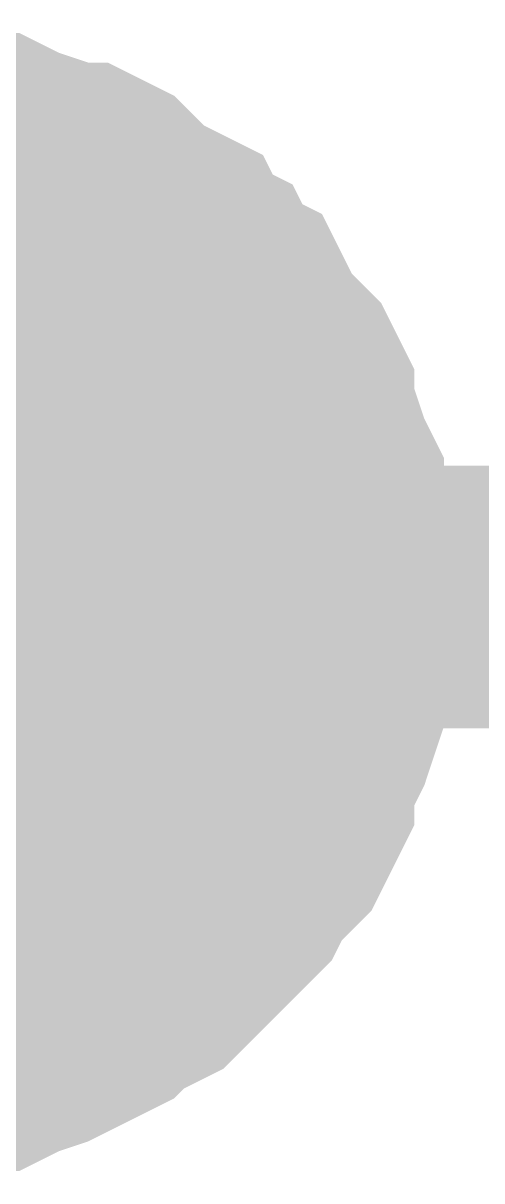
# Model space of a CAD drawing. Header units: inches. Extents: x 0 to 22.3, y 0 to 15.7.
# Drawn here: x 6.0067 to 6.0273, y 10.9735 to 11.0255 of the extents above; entities that cross this region are included whole.
import ezdxf

# ---------------------------------------------------------------- set-up
doc = ezdxf.new("R2010")
doc.units = ezdxf.units.IN
doc.header["$MEASUREMENT"] = 0
doc.layers.add('Sheet', color=255, linetype='Continuous')

msp = doc.modelspace()

# ---------------------------------------------------------------- linework, layer by layer
at = {"layer": 'Sheet'}
for points in [[(6.000242, 11.019614, 0.0118, 0.0118, 0), (6.001126, 11.019614, 0.0118, 0.0118, 0), (6.002452, 11.019614, 0.0118, 0.0118, 0), (6.003336, 11.019172, 0.0118, 0.0118, 0), (6.00422, 11.019172, 0.0118, 0.0118, 0), (6.005104, 11.019172, 0.0118, 0.0118, 0), (6.005988, 11.01873, 0.0118, 0.0118, 0), (6.007314, 11.018288, 0.0118, 0.0118, 0), (6.008199, 11.017846, 0.0118, 0.0118, 0), (6.009083, 11.017846, 0.0118, 0.0118, 0), (6.009967, 11.017404, 0.0118, 0.0118, 0), (6.010409, 11.016962, 0.0118, 0.0118, 0), (6.011293, 11.016078, 0.0118, 0.0118, 0), (6.012177, 11.015636, 0.0118, 0.0118, 0), (6.013061, 11.015194, 0.0118, 0.0118, 0), (6.013503, 11.01431, 0.0118, 0.0118, 0), (6.014387, 11.013868, 0.0118, 0.0118, 0), (6.014829, 11.012984, 0.0118, 0.0118, 0), (6.015713, 11.012542, 0.0118, 0.0118, 0), (6.016155, 11.011658, 0.0118, 0.0118, 0), (6.016597, 11.010774, 0.0118, 0.0118, 0), (6.017481, 11.00989, 0.0118, 0.0118, 0), (6.017923, 11.009448, 0.0118, 0.0118, 0), (6.018365, 11.008564, 0.0118, 0.0118, 0), (6.018365, 11.00768, 0.0118, 0.0118, 0), (6.018807, 11.006796, 0.0118, 0.0118, 0), (6.01925, 11.00547, 0.0118, 0.0118, 0), (6.019692, 11.004586, 0.0118, 0.0118, 0), (6.019692, 11.003702, 0.0118, 0.0118, 0), (6.019692, 11.002818, 0.0118, 0.0118, 0), (6.020134, 11.001934, 0.0118, 0.0118, 0), (6.020134, 11.000608, 0.0118, 0.0118, 0), (6.020134, 10.999724, 0.0118, 0.0118, 0)], [(6.000242, 11.019614, 0.0118, 0.0118, 0), (6.001126, 11.019614, 0.0118, 0.0118, 0), (6.002452, 11.019614, 0.0118, 0.0118, 0), (6.003336, 11.019172, 0.0118, 0.0118, 0), (6.00422, 11.019172, 0.0118, 0.0118, 0), (6.005104, 11.019172, 0.0118, 0.0118, 0), (6.005988, 11.01873, 0.0118, 0.0118, 0), (6.007314, 11.018288, 0.0118, 0.0118, 0), (6.008199, 11.017846, 0.0118, 0.0118, 0), (6.009083, 11.017846, 0.0118, 0.0118, 0), (6.009967, 11.017404, 0.0118, 0.0118, 0), (6.010409, 11.016962, 0.0118, 0.0118, 0), (6.011293, 11.016078, 0.0118, 0.0118, 0), (6.012177, 11.015636, 0.0118, 0.0118, 0), (6.013061, 11.015194, 0.0118, 0.0118, 0), (6.013503, 11.01431, 0.0118, 0.0118, 0), (6.014387, 11.013868, 0.0118, 0.0118, 0), (6.014829, 11.012984, 0.0118, 0.0118, 0), (6.015713, 11.012542, 0.0118, 0.0118, 0), (6.016155, 11.011658, 0.0118, 0.0118, 0), (6.016597, 11.010774, 0.0118, 0.0118, 0), (6.017481, 11.00989, 0.0118, 0.0118, 0), (6.017923, 11.009448, 0.0118, 0.0118, 0), (6.018365, 11.008564, 0.0118, 0.0118, 0), (6.018365, 11.00768, 0.0118, 0.0118, 0), (6.018807, 11.006796, 0.0118, 0.0118, 0), (6.01925, 11.00547, 0.0118, 0.0118, 0), (6.019692, 11.004586, 0.0118, 0.0118, 0), (6.019692, 11.003702, 0.0118, 0.0118, 0), (6.019692, 11.002818, 0.0118, 0.0118, 0), (6.020134, 11.001934, 0.0118, 0.0118, 0), (6.020134, 11.000608, 0.0118, 0.0118, 0), (6.020134, 10.999724, 0.0118, 0.0118, 0)], [(6.000242, 11.019614, 0.0118, 0.0118, 0), (6.001126, 11.019614, 0.0118, 0.0118, 0), (6.002452, 11.019614, 0.0118, 0.0118, 0), (6.003336, 11.019172, 0.0118, 0.0118, 0), (6.00422, 11.019172, 0.0118, 0.0118, 0), (6.005104, 11.019172, 0.0118, 0.0118, 0), (6.005988, 11.01873, 0.0118, 0.0118, 0), (6.007314, 11.018288, 0.0118, 0.0118, 0), (6.008199, 11.017846, 0.0118, 0.0118, 0), (6.009083, 11.017846, 0.0118, 0.0118, 0), (6.009967, 11.017404, 0.0118, 0.0118, 0), (6.010409, 11.016962, 0.0118, 0.0118, 0), (6.011293, 11.016078, 0.0118, 0.0118, 0), (6.012177, 11.015636, 0.0118, 0.0118, 0), (6.013061, 11.015194, 0.0118, 0.0118, 0), (6.013503, 11.01431, 0.0118, 0.0118, 0), (6.014387, 11.013868, 0.0118, 0.0118, 0), (6.014829, 11.012984, 0.0118, 0.0118, 0), (6.015713, 11.012542, 0.0118, 0.0118, 0), (6.016155, 11.011658, 0.0118, 0.0118, 0), (6.016597, 11.010774, 0.0118, 0.0118, 0), (6.017481, 11.00989, 0.0118, 0.0118, 0), (6.017923, 11.009448, 0.0118, 0.0118, 0), (6.018365, 11.008564, 0.0118, 0.0118, 0), (6.018365, 11.00768, 0.0118, 0.0118, 0), (6.018807, 11.006796, 0.0118, 0.0118, 0), (6.01925, 11.00547, 0.0118, 0.0118, 0), (6.019692, 11.004586, 0.0118, 0.0118, 0), (6.019692, 11.003702, 0.0118, 0.0118, 0), (6.019692, 11.002818, 0.0118, 0.0118, 0), (6.020134, 11.001934, 0.0118, 0.0118, 0), (6.020134, 11.000608, 0.0118, 0.0118, 0), (6.020134, 10.999724, 0.0118, 0.0118, 0)], [(6.000242, 11.019614, 0.0118, 0.0118, 0), (6.001126, 11.019614, 0.0118, 0.0118, 0), (6.002452, 11.019614, 0.0118, 0.0118, 0), (6.003336, 11.019172, 0.0118, 0.0118, 0), (6.00422, 11.019172, 0.0118, 0.0118, 0), (6.005104, 11.019172, 0.0118, 0.0118, 0), (6.005988, 11.01873, 0.0118, 0.0118, 0), (6.007314, 11.018288, 0.0118, 0.0118, 0), (6.008199, 11.017846, 0.0118, 0.0118, 0), (6.009083, 11.017846, 0.0118, 0.0118, 0), (6.009967, 11.017404, 0.0118, 0.0118, 0), (6.010409, 11.016962, 0.0118, 0.0118, 0), (6.011293, 11.016078, 0.0118, 0.0118, 0), (6.012177, 11.015636, 0.0118, 0.0118, 0), (6.013061, 11.015194, 0.0118, 0.0118, 0), (6.013503, 11.01431, 0.0118, 0.0118, 0), (6.014387, 11.013868, 0.0118, 0.0118, 0), (6.014829, 11.012984, 0.0118, 0.0118, 0), (6.015713, 11.012542, 0.0118, 0.0118, 0), (6.016155, 11.011658, 0.0118, 0.0118, 0), (6.016597, 11.010774, 0.0118, 0.0118, 0), (6.017481, 11.00989, 0.0118, 0.0118, 0), (6.017923, 11.009448, 0.0118, 0.0118, 0), (6.018365, 11.008564, 0.0118, 0.0118, 0), (6.018365, 11.00768, 0.0118, 0.0118, 0), (6.018807, 11.006796, 0.0118, 0.0118, 0), (6.01925, 11.00547, 0.0118, 0.0118, 0), (6.019692, 11.004586, 0.0118, 0.0118, 0), (6.019692, 11.003702, 0.0118, 0.0118, 0), (6.019692, 11.002818, 0.0118, 0.0118, 0), (6.020134, 11.001934, 0.0118, 0.0118, 0), (6.020134, 11.000608, 0.0118, 0.0118, 0), (6.020134, 10.999724, 0.0118, 0.0118, 0)], [(6.00422, 11.019172, 0.0039, 0.0039, 0), (6.005104, 11.019172, 0.0039, 0.0039, 0), (6.005988, 11.01873, 0.0039, 0.0039, 0), (6.007314, 11.018288, 0.0039, 0.0039, 0), (6.008199, 11.017846, 0.0039, 0.0039, 0), (6.009083, 11.017846, 0.0039, 0.0039, 0), (6.009967, 11.017404, 0.0039, 0.0039, 0), (6.010409, 11.016962, 0.0039, 0.0039, 0), (6.011293, 11.016078, 0.0039, 0.0039, 0), (6.012177, 11.015636, 0.0039, 0.0039, 0), (6.013061, 11.015194, 0.0039, 0.0039, 0), (6.013503, 11.01431, 0.0039, 0.0039, 0), (6.014387, 11.013868, 0.0039, 0.0039, 0), (6.014829, 11.012984, 0.0039, 0.0039, 0), (6.015713, 11.012542, 0.0039, 0.0039, 0), (6.016155, 11.011658, 0.0039, 0.0039, 0), (6.016597, 11.010774, 0.0039, 0.0039, 0), (6.017481, 11.00989, 0.0039, 0.0039, 0), (6.017923, 11.009448, 0.0039, 0.0039, 0), (6.018365, 11.008564, 0.0039, 0.0039, 0), (6.018365, 11.00768, 0.0039, 0.0039, 0), (6.018807, 11.006796, 0.0039, 0.0039, 0), (6.01925, 11.00547, 0.0039, 0.0039, 0), (6.019692, 11.004586, 0.0039, 0.0039, 0), (6.019692, 11.003702, 0.0039, 0.0039, 0), (6.019692, 11.002818, 0.0039, 0.0039, 0), (6.020134, 11.001934, 0.0039, 0.0039, 0), (6.020134, 11.000608, 0.0039, 0.0039, 0), (6.020134, 10.999724, 0.0039, 0.0039, 0)], [(6.00422, 11.019172, 0.0039, 0.0039, 0), (6.005104, 11.019172, 0.0039, 0.0039, 0), (6.005988, 11.01873, 0.0039, 0.0039, 0), (6.007314, 11.018288, 0.0039, 0.0039, 0), (6.008199, 11.017846, 0.0039, 0.0039, 0), (6.009083, 11.017846, 0.0039, 0.0039, 0), (6.009967, 11.017404, 0.0039, 0.0039, 0), (6.010409, 11.016962, 0.0039, 0.0039, 0), (6.011293, 11.016078, 0.0039, 0.0039, 0), (6.012177, 11.015636, 0.0039, 0.0039, 0), (6.013061, 11.015194, 0.0039, 0.0039, 0), (6.013503, 11.01431, 0.0039, 0.0039, 0), (6.014387, 11.013868, 0.0039, 0.0039, 0), (6.014829, 11.012984, 0.0039, 0.0039, 0), (6.015713, 11.012542, 0.0039, 0.0039, 0), (6.016155, 11.011658, 0.0039, 0.0039, 0), (6.016597, 11.010774, 0.0039, 0.0039, 0), (6.017481, 11.00989, 0.0039, 0.0039, 0), (6.017923, 11.009448, 0.0039, 0.0039, 0), (6.018365, 11.008564, 0.0039, 0.0039, 0), (6.018365, 11.00768, 0.0039, 0.0039, 0), (6.018807, 11.006796, 0.0039, 0.0039, 0), (6.01925, 11.00547, 0.0039, 0.0039, 0), (6.019692, 11.004586, 0.0039, 0.0039, 0), (6.019692, 11.003702, 0.0039, 0.0039, 0), (6.019692, 11.002818, 0.0039, 0.0039, 0), (6.020134, 11.001934, 0.0039, 0.0039, 0), (6.020134, 11.000608, 0.0039, 0.0039, 0), (6.020134, 10.999724, 0.0039, 0.0039, 0)], [(6.00422, 11.019172, 0.0039, 0.0039, 0), (6.005104, 11.019172, 0.0039, 0.0039, 0), (6.005988, 11.01873, 0.0039, 0.0039, 0), (6.007314, 11.018288, 0.0039, 0.0039, 0), (6.008199, 11.017846, 0.0039, 0.0039, 0), (6.009083, 11.017846, 0.0039, 0.0039, 0), (6.009967, 11.017404, 0.0039, 0.0039, 0), (6.010409, 11.016962, 0.0039, 0.0039, 0), (6.011293, 11.016078, 0.0039, 0.0039, 0), (6.012177, 11.015636, 0.0039, 0.0039, 0), (6.013061, 11.015194, 0.0039, 0.0039, 0), (6.013503, 11.01431, 0.0039, 0.0039, 0), (6.014387, 11.013868, 0.0039, 0.0039, 0), (6.014829, 11.012984, 0.0039, 0.0039, 0), (6.015713, 11.012542, 0.0039, 0.0039, 0), (6.016155, 11.011658, 0.0039, 0.0039, 0), (6.016597, 11.010774, 0.0039, 0.0039, 0), (6.017481, 11.00989, 0.0039, 0.0039, 0), (6.017923, 11.009448, 0.0039, 0.0039, 0), (6.018365, 11.008564, 0.0039, 0.0039, 0), (6.018365, 11.00768, 0.0039, 0.0039, 0), (6.018807, 11.006796, 0.0039, 0.0039, 0), (6.01925, 11.00547, 0.0039, 0.0039, 0), (6.019692, 11.004586, 0.0039, 0.0039, 0), (6.019692, 11.003702, 0.0039, 0.0039, 0), (6.019692, 11.002818, 0.0039, 0.0039, 0), (6.020134, 11.001934, 0.0039, 0.0039, 0), (6.020134, 11.000608, 0.0039, 0.0039, 0), (6.020134, 10.999724, 0.0039, 0.0039, 0)], [(6.00422, 11.019172, 0.0039, 0.0039, 0), (6.005104, 11.019172, 0.0039, 0.0039, 0), (6.005988, 11.01873, 0.0039, 0.0039, 0), (6.007314, 11.018288, 0.0039, 0.0039, 0), (6.008199, 11.017846, 0.0039, 0.0039, 0), (6.009083, 11.017846, 0.0039, 0.0039, 0), (6.009967, 11.017404, 0.0039, 0.0039, 0), (6.010409, 11.016962, 0.0039, 0.0039, 0), (6.011293, 11.016078, 0.0039, 0.0039, 0), (6.012177, 11.015636, 0.0039, 0.0039, 0), (6.013061, 11.015194, 0.0039, 0.0039, 0), (6.013503, 11.01431, 0.0039, 0.0039, 0), (6.014387, 11.013868, 0.0039, 0.0039, 0), (6.014829, 11.012984, 0.0039, 0.0039, 0), (6.015713, 11.012542, 0.0039, 0.0039, 0), (6.016155, 11.011658, 0.0039, 0.0039, 0), (6.016597, 11.010774, 0.0039, 0.0039, 0), (6.017481, 11.00989, 0.0039, 0.0039, 0), (6.017923, 11.009448, 0.0039, 0.0039, 0), (6.018365, 11.008564, 0.0039, 0.0039, 0), (6.018365, 11.00768, 0.0039, 0.0039, 0), (6.018807, 11.006796, 0.0039, 0.0039, 0), (6.01925, 11.00547, 0.0039, 0.0039, 0), (6.019692, 11.004586, 0.0039, 0.0039, 0), (6.019692, 11.003702, 0.0039, 0.0039, 0), (6.019692, 11.002818, 0.0039, 0.0039, 0), (6.020134, 11.001934, 0.0039, 0.0039, 0), (6.020134, 11.000608, 0.0039, 0.0039, 0), (6.020134, 10.999724, 0.0039, 0.0039, 0)], [(6.020134, 10.999724, 0.0118, 0.0118, 0), (6.020134, 10.99884, 0.0118, 0.0118, 0), (6.020134, 10.997514, 0.0118, 0.0118, 0), (6.019692, 10.99663, 0.0118, 0.0118, 0), (6.019692, 10.995746, 0.0118, 0.0118, 0), (6.019692, 10.994862, 0.0118, 0.0118, 0), (6.01925, 10.993536, 0.0118, 0.0118, 0), (6.018807, 10.992652, 0.0118, 0.0118, 0), (6.018365, 10.991768, 0.0118, 0.0118, 0), (6.018365, 10.990884, 0.0118, 0.0118, 0), (6.017923, 10.99, 0.0118, 0.0118, 0), (6.017481, 10.989116, 0.0118, 0.0118, 0), (6.016597, 10.988232, 0.0118, 0.0118, 0), (6.016155, 10.98779, 0.0118, 0.0118, 0), (6.015713, 10.986906, 0.0118, 0.0118, 0), (6.014829, 10.986022, 0.0118, 0.0118, 0), (6.014387, 10.98558, 0.0118, 0.0118, 0), (6.013503, 10.984696, 0.0118, 0.0118, 0), (6.013061, 10.984254, 0.0118, 0.0118, 0), (6.012177, 10.98337, 0.0118, 0.0118, 0), (6.011293, 10.982928, 0.0118, 0.0118, 0), (6.010409, 10.982486, 0.0118, 0.0118, 0), (6.009967, 10.982044, 0.0118, 0.0118, 0), (6.009083, 10.981602, 0.0118, 0.0118, 0), (6.008199, 10.98116, 0.0118, 0.0118, 0), (6.007314, 10.980718, 0.0118, 0.0118, 0), (6.005988, 10.980276, 0.0118, 0.0118, 0), (6.005104, 10.979834, 0.0118, 0.0118, 0), (6.00422, 10.979834, 0.0118, 0.0118, 0), (6.003336, 10.979834, 0.0118, 0.0118, 0), (6.002452, 10.979392, 0.0118, 0.0118, 0), (6.001126, 10.979392, 0.0118, 0.0118, 0), (6.000242, 10.979392, 0.0118, 0.0118, 0)], [(6.000242, 10.999724, 0.0118, 0.0118, 0), (6.170427, 10.999724, 0.0118, 0.0118, 0)], [(6.020134, 10.999724, 0.0118, 0.0118, 0), (6.020134, 10.99884, 0.0118, 0.0118, 0), (6.020134, 10.997514, 0.0118, 0.0118, 0), (6.019692, 10.99663, 0.0118, 0.0118, 0), (6.019692, 10.995746, 0.0118, 0.0118, 0), (6.019692, 10.994862, 0.0118, 0.0118, 0), (6.01925, 10.993536, 0.0118, 0.0118, 0), (6.018807, 10.992652, 0.0118, 0.0118, 0), (6.018365, 10.991768, 0.0118, 0.0118, 0), (6.018365, 10.990884, 0.0118, 0.0118, 0), (6.017923, 10.99, 0.0118, 0.0118, 0), (6.017481, 10.989116, 0.0118, 0.0118, 0), (6.016597, 10.988232, 0.0118, 0.0118, 0), (6.016155, 10.98779, 0.0118, 0.0118, 0), (6.015713, 10.986906, 0.0118, 0.0118, 0), (6.014829, 10.986022, 0.0118, 0.0118, 0), (6.014387, 10.98558, 0.0118, 0.0118, 0), (6.013503, 10.984696, 0.0118, 0.0118, 0), (6.013061, 10.984254, 0.0118, 0.0118, 0), (6.012177, 10.98337, 0.0118, 0.0118, 0), (6.011293, 10.982928, 0.0118, 0.0118, 0), (6.010409, 10.982486, 0.0118, 0.0118, 0), (6.009967, 10.982044, 0.0118, 0.0118, 0), (6.009083, 10.981602, 0.0118, 0.0118, 0), (6.008199, 10.98116, 0.0118, 0.0118, 0), (6.007314, 10.980718, 0.0118, 0.0118, 0), (6.005988, 10.980276, 0.0118, 0.0118, 0), (6.005104, 10.979834, 0.0118, 0.0118, 0), (6.00422, 10.979834, 0.0118, 0.0118, 0), (6.003336, 10.979834, 0.0118, 0.0118, 0), (6.002452, 10.979392, 0.0118, 0.0118, 0), (6.001126, 10.979392, 0.0118, 0.0118, 0), (6.000242, 10.979392, 0.0118, 0.0118, 0)], [(6.020134, 10.999724, 0.0118, 0.0118, 0), (6.020134, 10.99884, 0.0118, 0.0118, 0), (6.020134, 10.997514, 0.0118, 0.0118, 0), (6.019692, 10.99663, 0.0118, 0.0118, 0), (6.019692, 10.995746, 0.0118, 0.0118, 0), (6.019692, 10.994862, 0.0118, 0.0118, 0), (6.01925, 10.993536, 0.0118, 0.0118, 0), (6.018807, 10.992652, 0.0118, 0.0118, 0), (6.018365, 10.991768, 0.0118, 0.0118, 0), (6.018365, 10.990884, 0.0118, 0.0118, 0), (6.017923, 10.99, 0.0118, 0.0118, 0), (6.017481, 10.989116, 0.0118, 0.0118, 0), (6.016597, 10.988232, 0.0118, 0.0118, 0), (6.016155, 10.98779, 0.0118, 0.0118, 0), (6.015713, 10.986906, 0.0118, 0.0118, 0), (6.014829, 10.986022, 0.0118, 0.0118, 0), (6.014387, 10.98558, 0.0118, 0.0118, 0), (6.013503, 10.984696, 0.0118, 0.0118, 0), (6.013061, 10.984254, 0.0118, 0.0118, 0), (6.012177, 10.98337, 0.0118, 0.0118, 0), (6.011293, 10.982928, 0.0118, 0.0118, 0), (6.010409, 10.982486, 0.0118, 0.0118, 0), (6.009967, 10.982044, 0.0118, 0.0118, 0), (6.009083, 10.981602, 0.0118, 0.0118, 0), (6.008199, 10.98116, 0.0118, 0.0118, 0), (6.007314, 10.980718, 0.0118, 0.0118, 0), (6.005988, 10.980276, 0.0118, 0.0118, 0), (6.005104, 10.979834, 0.0118, 0.0118, 0), (6.00422, 10.979834, 0.0118, 0.0118, 0), (6.003336, 10.979834, 0.0118, 0.0118, 0), (6.002452, 10.979392, 0.0118, 0.0118, 0), (6.001126, 10.979392, 0.0118, 0.0118, 0), (6.000242, 10.979392, 0.0118, 0.0118, 0)], [(6.020134, 10.999724, 0.0118, 0.0118, 0), (6.020134, 10.99884, 0.0118, 0.0118, 0), (6.020134, 10.997514, 0.0118, 0.0118, 0), (6.019692, 10.99663, 0.0118, 0.0118, 0), (6.019692, 10.995746, 0.0118, 0.0118, 0), (6.019692, 10.994862, 0.0118, 0.0118, 0), (6.01925, 10.993536, 0.0118, 0.0118, 0), (6.018807, 10.992652, 0.0118, 0.0118, 0), (6.018365, 10.991768, 0.0118, 0.0118, 0), (6.018365, 10.990884, 0.0118, 0.0118, 0), (6.017923, 10.99, 0.0118, 0.0118, 0), (6.017481, 10.989116, 0.0118, 0.0118, 0), (6.016597, 10.988232, 0.0118, 0.0118, 0), (6.016155, 10.98779, 0.0118, 0.0118, 0), (6.015713, 10.986906, 0.0118, 0.0118, 0), (6.014829, 10.986022, 0.0118, 0.0118, 0), (6.014387, 10.98558, 0.0118, 0.0118, 0), (6.013503, 10.984696, 0.0118, 0.0118, 0), (6.013061, 10.984254, 0.0118, 0.0118, 0), (6.012177, 10.98337, 0.0118, 0.0118, 0), (6.011293, 10.982928, 0.0118, 0.0118, 0), (6.010409, 10.982486, 0.0118, 0.0118, 0), (6.009967, 10.982044, 0.0118, 0.0118, 0), (6.009083, 10.981602, 0.0118, 0.0118, 0), (6.008199, 10.98116, 0.0118, 0.0118, 0), (6.007314, 10.980718, 0.0118, 0.0118, 0), (6.005988, 10.980276, 0.0118, 0.0118, 0), (6.005104, 10.979834, 0.0118, 0.0118, 0), (6.00422, 10.979834, 0.0118, 0.0118, 0), (6.003336, 10.979834, 0.0118, 0.0118, 0), (6.002452, 10.979392, 0.0118, 0.0118, 0), (6.001126, 10.979392, 0.0118, 0.0118, 0), (6.000242, 10.979392, 0.0118, 0.0118, 0)], [(6.020134, 10.999724, 0.0118, 0.0118, 0), (6.020134, 10.999724, 0.0118, 0.0118, 0), (6.020134, 10.999724, 0.0118, 0.0118, 0), (6.020134, 10.999724, 0.0118, 0.0118, 0), (6.020134, 10.999724, 0.0118, 0.0118, 0), (6.020134, 10.999724, 0.0118, 0.0118, 0), (6.020134, 10.999724, 0.0118, 0.0118, 0), (6.020134, 10.999724, 0.0118, 0.0118, 0), (6.020134, 10.999724, 0.0118, 0.0118, 0), (6.020134, 10.999724, 0.0118, 0.0118, 0), (6.020134, 10.999724, 0.0118, 0.0118, 0), (6.020134, 10.999724, 0.0118, 0.0118, 0), (6.020134, 10.999724, 0.0118, 0.0118, 0), (6.020134, 10.999724, 0.0118, 0.0118, 0), (6.020134, 10.999724, 0.0118, 0.0118, 0), (6.020134, 10.999724, 0.0118, 0.0118, 0), (6.020134, 10.999724, 0.0118, 0.0118, 0), (6.020134, 10.999724, 0.0118, 0.0118, 0), (6.020134, 10.999724, 0.0118, 0.0118, 0), (6.020134, 10.999724, 0.0118, 0.0118, 0), (6.020134, 10.999724, 0.0118, 0.0118, 0), (6.020134, 10.999724, 0.0118, 0.0118, 0), (6.020134, 10.999724, 0.0118, 0.0118, 0), (6.020134, 10.999724, 0.0118, 0.0118, 0), (6.020134, 10.999724, 0.0118, 0.0118, 0), (6.020134, 10.999724, 0.0118, 0.0118, 0), (6.020134, 10.999724, 0.0118, 0.0118, 0), (6.020134, 10.999724, 0.0118, 0.0118, 0), (6.020134, 10.999724, 0.0118, 0.0118, 0), (6.020134, 10.999724, 0.0118, 0.0118, 0), (6.020134, 10.999724, 0.0118, 0.0118, 0), (6.020134, 10.999724, 0.0118, 0.0118, 0), (6.020134, 10.999724, 0.0118, 0.0118, 0)], [(6.020134, 10.999724, 0.0118, 0.0118, 0), (6.020134, 10.999724, 0.0118, 0.0118, 0)], [(6.020134, 10.999724, 0.0118, 0.0118, 0), (6.020134, 10.999724, 0.0118, 0.0118, 0), (6.020134, 10.999724, 0.0118, 0.0118, 0), (6.020134, 10.999724, 0.0118, 0.0118, 0), (6.020134, 10.999724, 0.0118, 0.0118, 0), (6.020134, 10.999724, 0.0118, 0.0118, 0), (6.020134, 10.999724, 0.0118, 0.0118, 0), (6.020134, 10.999724, 0.0118, 0.0118, 0), (6.020134, 10.999724, 0.0118, 0.0118, 0), (6.020134, 10.999724, 0.0118, 0.0118, 0), (6.020134, 10.999724, 0.0118, 0.0118, 0), (6.020134, 10.999724, 0.0118, 0.0118, 0), (6.020134, 10.999724, 0.0118, 0.0118, 0), (6.020134, 10.999724, 0.0118, 0.0118, 0), (6.020134, 10.999724, 0.0118, 0.0118, 0), (6.020134, 10.999724, 0.0118, 0.0118, 0), (6.020134, 10.999724, 0.0118, 0.0118, 0), (6.020134, 10.999724, 0.0118, 0.0118, 0), (6.020134, 10.999724, 0.0118, 0.0118, 0), (6.020134, 10.999724, 0.0118, 0.0118, 0), (6.020134, 10.999724, 0.0118, 0.0118, 0), (6.020134, 10.999724, 0.0118, 0.0118, 0), (6.020134, 10.999724, 0.0118, 0.0118, 0), (6.020134, 10.999724, 0.0118, 0.0118, 0), (6.020134, 10.999724, 0.0118, 0.0118, 0), (6.020134, 10.999724, 0.0118, 0.0118, 0), (6.020134, 10.999724, 0.0118, 0.0118, 0), (6.020134, 10.999724, 0.0118, 0.0118, 0), (6.020134, 10.999724, 0.0118, 0.0118, 0), (6.020134, 10.999724, 0.0118, 0.0118, 0), (6.020134, 10.999724, 0.0118, 0.0118, 0), (6.020134, 10.999724, 0.0118, 0.0118, 0), (6.020134, 10.999724, 0.0118, 0.0118, 0)], [(6.020134, 10.999724, 0.0118, 0.0118, 0), (6.020134, 10.999724, 0.0118, 0.0118, 0)], [(6.020134, 10.999724, 0.0118, 0.0118, 0), (6.020134, 10.999724, 0.0118, 0.0118, 0), (6.020134, 10.999724, 0.0118, 0.0118, 0), (6.020134, 10.999724, 0.0118, 0.0118, 0), (6.020134, 10.999724, 0.0118, 0.0118, 0), (6.020134, 10.999724, 0.0118, 0.0118, 0), (6.020134, 10.999724, 0.0118, 0.0118, 0), (6.020134, 10.999724, 0.0118, 0.0118, 0), (6.020134, 10.999724, 0.0118, 0.0118, 0), (6.020134, 10.999724, 0.0118, 0.0118, 0), (6.020134, 10.999724, 0.0118, 0.0118, 0), (6.020134, 10.999724, 0.0118, 0.0118, 0), (6.020134, 10.999724, 0.0118, 0.0118, 0), (6.020134, 10.999724, 0.0118, 0.0118, 0), (6.020134, 10.999724, 0.0118, 0.0118, 0), (6.020134, 10.999724, 0.0118, 0.0118, 0), (6.020134, 10.999724, 0.0118, 0.0118, 0), (6.020134, 10.999724, 0.0118, 0.0118, 0), (6.020134, 10.999724, 0.0118, 0.0118, 0), (6.020134, 10.999724, 0.0118, 0.0118, 0), (6.020134, 10.999724, 0.0118, 0.0118, 0), (6.020134, 10.999724, 0.0118, 0.0118, 0), (6.020134, 10.999724, 0.0118, 0.0118, 0), (6.020134, 10.999724, 0.0118, 0.0118, 0), (6.020134, 10.999724, 0.0118, 0.0118, 0), (6.020134, 10.999724, 0.0118, 0.0118, 0), (6.020134, 10.999724, 0.0118, 0.0118, 0), (6.020134, 10.999724, 0.0118, 0.0118, 0), (6.020134, 10.999724, 0.0118, 0.0118, 0), (6.020134, 10.999724, 0.0118, 0.0118, 0), (6.020134, 10.999724, 0.0118, 0.0118, 0), (6.020134, 10.999724, 0.0118, 0.0118, 0), (6.020134, 10.999724, 0.0118, 0.0118, 0)], [(6.020134, 10.999724, 0.0118, 0.0118, 0), (6.020134, 10.999724, 0.0118, 0.0118, 0)], [(6.020134, 10.999724, 0.0118, 0.0118, 0), (6.020134, 10.999724, 0.0118, 0.0118, 0), (6.020134, 10.999724, 0.0118, 0.0118, 0), (6.020134, 10.999724, 0.0118, 0.0118, 0), (6.020134, 10.999724, 0.0118, 0.0118, 0), (6.020134, 10.999724, 0.0118, 0.0118, 0), (6.020134, 10.999724, 0.0118, 0.0118, 0), (6.020134, 10.999724, 0.0118, 0.0118, 0), (6.020134, 10.999724, 0.0118, 0.0118, 0), (6.020134, 10.999724, 0.0118, 0.0118, 0), (6.020134, 10.999724, 0.0118, 0.0118, 0), (6.020134, 10.999724, 0.0118, 0.0118, 0), (6.020134, 10.999724, 0.0118, 0.0118, 0), (6.020134, 10.999724, 0.0118, 0.0118, 0), (6.020134, 10.999724, 0.0118, 0.0118, 0), (6.020134, 10.999724, 0.0118, 0.0118, 0), (6.020134, 10.999724, 0.0118, 0.0118, 0), (6.020134, 10.999724, 0.0118, 0.0118, 0), (6.020134, 10.999724, 0.0118, 0.0118, 0), (6.020134, 10.999724, 0.0118, 0.0118, 0), (6.020134, 10.999724, 0.0118, 0.0118, 0), (6.020134, 10.999724, 0.0118, 0.0118, 0), (6.020134, 10.999724, 0.0118, 0.0118, 0), (6.020134, 10.999724, 0.0118, 0.0118, 0), (6.020134, 10.999724, 0.0118, 0.0118, 0), (6.020134, 10.999724, 0.0118, 0.0118, 0), (6.020134, 10.999724, 0.0118, 0.0118, 0), (6.020134, 10.999724, 0.0118, 0.0118, 0), (6.020134, 10.999724, 0.0118, 0.0118, 0), (6.020134, 10.999724, 0.0118, 0.0118, 0), (6.020134, 10.999724, 0.0118, 0.0118, 0), (6.020134, 10.999724, 0.0118, 0.0118, 0), (6.020134, 10.999724, 0.0118, 0.0118, 0)], [(6.020134, 10.999724, 0.0118, 0.0118, 0), (6.020134, 10.999724, 0.0118, 0.0118, 0)], [(6.020134, 10.999724, 0.0039, 0.0039, 0), (6.020134, 10.99884, 0.0039, 0.0039, 0), (6.020134, 10.997514, 0.0039, 0.0039, 0), (6.019692, 10.99663, 0.0039, 0.0039, 0), (6.019692, 10.995746, 0.0039, 0.0039, 0), (6.019692, 10.994862, 0.0039, 0.0039, 0), (6.01925, 10.993536, 0.0039, 0.0039, 0), (6.018807, 10.992652, 0.0039, 0.0039, 0), (6.018365, 10.991768, 0.0039, 0.0039, 0), (6.018365, 10.990884, 0.0039, 0.0039, 0), (6.017923, 10.99, 0.0039, 0.0039, 0), (6.017481, 10.989116, 0.0039, 0.0039, 0), (6.016597, 10.988232, 0.0039, 0.0039, 0), (6.016155, 10.98779, 0.0039, 0.0039, 0), (6.015713, 10.986906, 0.0039, 0.0039, 0), (6.014829, 10.986022, 0.0039, 0.0039, 0), (6.014387, 10.98558, 0.0039, 0.0039, 0), (6.013503, 10.984696, 0.0039, 0.0039, 0), (6.013061, 10.984254, 0.0039, 0.0039, 0), (6.012177, 10.98337, 0.0039, 0.0039, 0), (6.011293, 10.982928, 0.0039, 0.0039, 0), (6.010409, 10.982486, 0.0039, 0.0039, 0), (6.009967, 10.982044, 0.0039, 0.0039, 0), (6.009083, 10.981602, 0.0039, 0.0039, 0), (6.008199, 10.98116, 0.0039, 0.0039, 0), (6.007314, 10.980718, 0.0039, 0.0039, 0), (6.005988, 10.980276, 0.0039, 0.0039, 0), (6.005104, 10.979834, 0.0039, 0.0039, 0), (6.00422, 10.979834, 0.0039, 0.0039, 0)], [(6.020134, 10.999724, 0.0039, 0.0039, 0), (6.020134, 10.99884, 0.0039, 0.0039, 0), (6.020134, 10.997514, 0.0039, 0.0039, 0), (6.019692, 10.99663, 0.0039, 0.0039, 0), (6.019692, 10.995746, 0.0039, 0.0039, 0), (6.019692, 10.994862, 0.0039, 0.0039, 0), (6.01925, 10.993536, 0.0039, 0.0039, 0), (6.018807, 10.992652, 0.0039, 0.0039, 0), (6.018365, 10.991768, 0.0039, 0.0039, 0), (6.018365, 10.990884, 0.0039, 0.0039, 0), (6.017923, 10.99, 0.0039, 0.0039, 0), (6.017481, 10.989116, 0.0039, 0.0039, 0), (6.016597, 10.988232, 0.0039, 0.0039, 0), (6.016155, 10.98779, 0.0039, 0.0039, 0), (6.015713, 10.986906, 0.0039, 0.0039, 0), (6.014829, 10.986022, 0.0039, 0.0039, 0), (6.014387, 10.98558, 0.0039, 0.0039, 0), (6.013503, 10.984696, 0.0039, 0.0039, 0), (6.013061, 10.984254, 0.0039, 0.0039, 0), (6.012177, 10.98337, 0.0039, 0.0039, 0), (6.011293, 10.982928, 0.0039, 0.0039, 0), (6.010409, 10.982486, 0.0039, 0.0039, 0), (6.009967, 10.982044, 0.0039, 0.0039, 0), (6.009083, 10.981602, 0.0039, 0.0039, 0), (6.008199, 10.98116, 0.0039, 0.0039, 0), (6.007314, 10.980718, 0.0039, 0.0039, 0), (6.005988, 10.980276, 0.0039, 0.0039, 0), (6.005104, 10.979834, 0.0039, 0.0039, 0), (6.00422, 10.979834, 0.0039, 0.0039, 0)], [(6.020134, 10.999724, 0.0039, 0.0039, 0), (6.020134, 10.99884, 0.0039, 0.0039, 0), (6.020134, 10.997514, 0.0039, 0.0039, 0), (6.019692, 10.99663, 0.0039, 0.0039, 0), (6.019692, 10.995746, 0.0039, 0.0039, 0), (6.019692, 10.994862, 0.0039, 0.0039, 0), (6.01925, 10.993536, 0.0039, 0.0039, 0), (6.018807, 10.992652, 0.0039, 0.0039, 0), (6.018365, 10.991768, 0.0039, 0.0039, 0), (6.018365, 10.990884, 0.0039, 0.0039, 0), (6.017923, 10.99, 0.0039, 0.0039, 0), (6.017481, 10.989116, 0.0039, 0.0039, 0), (6.016597, 10.988232, 0.0039, 0.0039, 0), (6.016155, 10.98779, 0.0039, 0.0039, 0), (6.015713, 10.986906, 0.0039, 0.0039, 0), (6.014829, 10.986022, 0.0039, 0.0039, 0), (6.014387, 10.98558, 0.0039, 0.0039, 0), (6.013503, 10.984696, 0.0039, 0.0039, 0), (6.013061, 10.984254, 0.0039, 0.0039, 0), (6.012177, 10.98337, 0.0039, 0.0039, 0), (6.011293, 10.982928, 0.0039, 0.0039, 0), (6.010409, 10.982486, 0.0039, 0.0039, 0), (6.009967, 10.982044, 0.0039, 0.0039, 0), (6.009083, 10.981602, 0.0039, 0.0039, 0), (6.008199, 10.98116, 0.0039, 0.0039, 0), (6.007314, 10.980718, 0.0039, 0.0039, 0), (6.005988, 10.980276, 0.0039, 0.0039, 0), (6.005104, 10.979834, 0.0039, 0.0039, 0), (6.00422, 10.979834, 0.0039, 0.0039, 0)], [(6.020134, 10.999724, 0.0039, 0.0039, 0), (6.020134, 10.99884, 0.0039, 0.0039, 0), (6.020134, 10.997514, 0.0039, 0.0039, 0), (6.019692, 10.99663, 0.0039, 0.0039, 0), (6.019692, 10.995746, 0.0039, 0.0039, 0), (6.019692, 10.994862, 0.0039, 0.0039, 0), (6.01925, 10.993536, 0.0039, 0.0039, 0), (6.018807, 10.992652, 0.0039, 0.0039, 0), (6.018365, 10.991768, 0.0039, 0.0039, 0), (6.018365, 10.990884, 0.0039, 0.0039, 0), (6.017923, 10.99, 0.0039, 0.0039, 0), (6.017481, 10.989116, 0.0039, 0.0039, 0), (6.016597, 10.988232, 0.0039, 0.0039, 0), (6.016155, 10.98779, 0.0039, 0.0039, 0), (6.015713, 10.986906, 0.0039, 0.0039, 0), (6.014829, 10.986022, 0.0039, 0.0039, 0), (6.014387, 10.98558, 0.0039, 0.0039, 0), (6.013503, 10.984696, 0.0039, 0.0039, 0), (6.013061, 10.984254, 0.0039, 0.0039, 0), (6.012177, 10.98337, 0.0039, 0.0039, 0), (6.011293, 10.982928, 0.0039, 0.0039, 0), (6.010409, 10.982486, 0.0039, 0.0039, 0), (6.009967, 10.982044, 0.0039, 0.0039, 0), (6.009083, 10.981602, 0.0039, 0.0039, 0), (6.008199, 10.98116, 0.0039, 0.0039, 0), (6.007314, 10.980718, 0.0039, 0.0039, 0), (6.005988, 10.980276, 0.0039, 0.0039, 0), (6.005104, 10.979834, 0.0039, 0.0039, 0), (6.00422, 10.979834, 0.0039, 0.0039, 0)], [(6.020134, 10.999724, 0.0039, 0.0039, 0), (6.020134, 10.999724, 0.0039, 0.0039, 0), (6.020134, 10.999724, 0.0039, 0.0039, 0), (6.020134, 10.999724, 0.0039, 0.0039, 0), (6.020134, 10.999724, 0.0039, 0.0039, 0), (6.020134, 10.999724, 0.0039, 0.0039, 0), (6.020134, 10.999724, 0.0039, 0.0039, 0), (6.020134, 10.999724, 0.0039, 0.0039, 0), (6.020134, 10.999724, 0.0039, 0.0039, 0), (6.020134, 10.999724, 0.0039, 0.0039, 0), (6.020134, 10.999724, 0.0039, 0.0039, 0), (6.020134, 10.999724, 0.0039, 0.0039, 0), (6.020134, 10.999724, 0.0039, 0.0039, 0), (6.020134, 10.999724, 0.0039, 0.0039, 0), (6.020134, 10.999724, 0.0039, 0.0039, 0), (6.020134, 10.999724, 0.0039, 0.0039, 0), (6.020134, 10.999724, 0.0039, 0.0039, 0), (6.020134, 10.999724, 0.0039, 0.0039, 0), (6.020134, 10.999724, 0.0039, 0.0039, 0), (6.020134, 10.999724, 0.0039, 0.0039, 0), (6.020134, 10.999724, 0.0039, 0.0039, 0), (6.020134, 10.999724, 0.0039, 0.0039, 0), (6.020134, 10.999724, 0.0039, 0.0039, 0), (6.020134, 10.999724, 0.0039, 0.0039, 0), (6.020134, 10.999724, 0.0039, 0.0039, 0), (6.020134, 10.999724, 0.0039, 0.0039, 0), (6.020134, 10.999724, 0.0039, 0.0039, 0), (6.020134, 10.999724, 0.0039, 0.0039, 0), (6.020134, 10.999724, 0.0039, 0.0039, 0), (6.020134, 10.999724, 0.0039, 0.0039, 0), (6.020134, 10.999724, 0.0039, 0.0039, 0), (6.020134, 10.999724, 0.0039, 0.0039, 0), (6.020134, 10.999724, 0.0039, 0.0039, 0)], [(6.020134, 10.999724, 0.0039, 0.0039, 0), (6.020134, 10.999724, 0.0039, 0.0039, 0)], [(6.020134, 10.999724, 0.0039, 0.0039, 0), (6.020134, 10.999724, 0.0039, 0.0039, 0), (6.020134, 10.999724, 0.0039, 0.0039, 0), (6.020134, 10.999724, 0.0039, 0.0039, 0), (6.020134, 10.999724, 0.0039, 0.0039, 0), (6.020134, 10.999724, 0.0039, 0.0039, 0), (6.020134, 10.999724, 0.0039, 0.0039, 0), (6.020134, 10.999724, 0.0039, 0.0039, 0), (6.020134, 10.999724, 0.0039, 0.0039, 0), (6.020134, 10.999724, 0.0039, 0.0039, 0), (6.020134, 10.999724, 0.0039, 0.0039, 0), (6.020134, 10.999724, 0.0039, 0.0039, 0), (6.020134, 10.999724, 0.0039, 0.0039, 0), (6.020134, 10.999724, 0.0039, 0.0039, 0), (6.020134, 10.999724, 0.0039, 0.0039, 0), (6.020134, 10.999724, 0.0039, 0.0039, 0), (6.020134, 10.999724, 0.0039, 0.0039, 0), (6.020134, 10.999724, 0.0039, 0.0039, 0), (6.020134, 10.999724, 0.0039, 0.0039, 0), (6.020134, 10.999724, 0.0039, 0.0039, 0), (6.020134, 10.999724, 0.0039, 0.0039, 0), (6.020134, 10.999724, 0.0039, 0.0039, 0), (6.020134, 10.999724, 0.0039, 0.0039, 0), (6.020134, 10.999724, 0.0039, 0.0039, 0), (6.020134, 10.999724, 0.0039, 0.0039, 0), (6.020134, 10.999724, 0.0039, 0.0039, 0), (6.020134, 10.999724, 0.0039, 0.0039, 0), (6.020134, 10.999724, 0.0039, 0.0039, 0), (6.020134, 10.999724, 0.0039, 0.0039, 0), (6.020134, 10.999724, 0.0039, 0.0039, 0), (6.020134, 10.999724, 0.0039, 0.0039, 0), (6.020134, 10.999724, 0.0039, 0.0039, 0), (6.020134, 10.999724, 0.0039, 0.0039, 0)], [(6.020134, 10.999724, 0.0039, 0.0039, 0), (6.020134, 10.999724, 0.0039, 0.0039, 0)], [(6.020134, 10.999724, 0.0039, 0.0039, 0), (6.020134, 10.999724, 0.0039, 0.0039, 0), (6.020134, 10.999724, 0.0039, 0.0039, 0), (6.020134, 10.999724, 0.0039, 0.0039, 0), (6.020134, 10.999724, 0.0039, 0.0039, 0), (6.020134, 10.999724, 0.0039, 0.0039, 0), (6.020134, 10.999724, 0.0039, 0.0039, 0), (6.020134, 10.999724, 0.0039, 0.0039, 0), (6.020134, 10.999724, 0.0039, 0.0039, 0), (6.020134, 10.999724, 0.0039, 0.0039, 0), (6.020134, 10.999724, 0.0039, 0.0039, 0), (6.020134, 10.999724, 0.0039, 0.0039, 0), (6.020134, 10.999724, 0.0039, 0.0039, 0), (6.020134, 10.999724, 0.0039, 0.0039, 0), (6.020134, 10.999724, 0.0039, 0.0039, 0), (6.020134, 10.999724, 0.0039, 0.0039, 0), (6.020134, 10.999724, 0.0039, 0.0039, 0), (6.020134, 10.999724, 0.0039, 0.0039, 0), (6.020134, 10.999724, 0.0039, 0.0039, 0), (6.020134, 10.999724, 0.0039, 0.0039, 0), (6.020134, 10.999724, 0.0039, 0.0039, 0), (6.020134, 10.999724, 0.0039, 0.0039, 0), (6.020134, 10.999724, 0.0039, 0.0039, 0), (6.020134, 10.999724, 0.0039, 0.0039, 0), (6.020134, 10.999724, 0.0039, 0.0039, 0), (6.020134, 10.999724, 0.0039, 0.0039, 0), (6.020134, 10.999724, 0.0039, 0.0039, 0), (6.020134, 10.999724, 0.0039, 0.0039, 0), (6.020134, 10.999724, 0.0039, 0.0039, 0), (6.020134, 10.999724, 0.0039, 0.0039, 0), (6.020134, 10.999724, 0.0039, 0.0039, 0), (6.020134, 10.999724, 0.0039, 0.0039, 0), (6.020134, 10.999724, 0.0039, 0.0039, 0)], [(6.020134, 10.999724, 0.0039, 0.0039, 0), (6.020134, 10.999724, 0.0039, 0.0039, 0)], [(6.020134, 10.999724, 0.0039, 0.0039, 0), (6.020134, 10.999724, 0.0039, 0.0039, 0), (6.020134, 10.999724, 0.0039, 0.0039, 0), (6.020134, 10.999724, 0.0039, 0.0039, 0), (6.020134, 10.999724, 0.0039, 0.0039, 0), (6.020134, 10.999724, 0.0039, 0.0039, 0), (6.020134, 10.999724, 0.0039, 0.0039, 0), (6.020134, 10.999724, 0.0039, 0.0039, 0), (6.020134, 10.999724, 0.0039, 0.0039, 0), (6.020134, 10.999724, 0.0039, 0.0039, 0), (6.020134, 10.999724, 0.0039, 0.0039, 0), (6.020134, 10.999724, 0.0039, 0.0039, 0), (6.020134, 10.999724, 0.0039, 0.0039, 0), (6.020134, 10.999724, 0.0039, 0.0039, 0), (6.020134, 10.999724, 0.0039, 0.0039, 0), (6.020134, 10.999724, 0.0039, 0.0039, 0), (6.020134, 10.999724, 0.0039, 0.0039, 0), (6.020134, 10.999724, 0.0039, 0.0039, 0), (6.020134, 10.999724, 0.0039, 0.0039, 0), (6.020134, 10.999724, 0.0039, 0.0039, 0), (6.020134, 10.999724, 0.0039, 0.0039, 0), (6.020134, 10.999724, 0.0039, 0.0039, 0), (6.020134, 10.999724, 0.0039, 0.0039, 0), (6.020134, 10.999724, 0.0039, 0.0039, 0), (6.020134, 10.999724, 0.0039, 0.0039, 0), (6.020134, 10.999724, 0.0039, 0.0039, 0), (6.020134, 10.999724, 0.0039, 0.0039, 0), (6.020134, 10.999724, 0.0039, 0.0039, 0), (6.020134, 10.999724, 0.0039, 0.0039, 0), (6.020134, 10.999724, 0.0039, 0.0039, 0), (6.020134, 10.999724, 0.0039, 0.0039, 0), (6.020134, 10.999724, 0.0039, 0.0039, 0), (6.020134, 10.999724, 0.0039, 0.0039, 0)], [(6.020134, 10.999724, 0.0039, 0.0039, 0), (6.020134, 10.999724, 0.0039, 0.0039, 0)]]:
    msp.add_lwpolyline(points, format="xyseb", dxfattribs=at)
msp.add_lwpolyline([(5.99, 11, 0.02, 0.02, 1), (6.01, 11, 0.02, 0.02, 1)], format="xyseb", close=True, dxfattribs=at)

doc.saveas('drawing.dxf')
